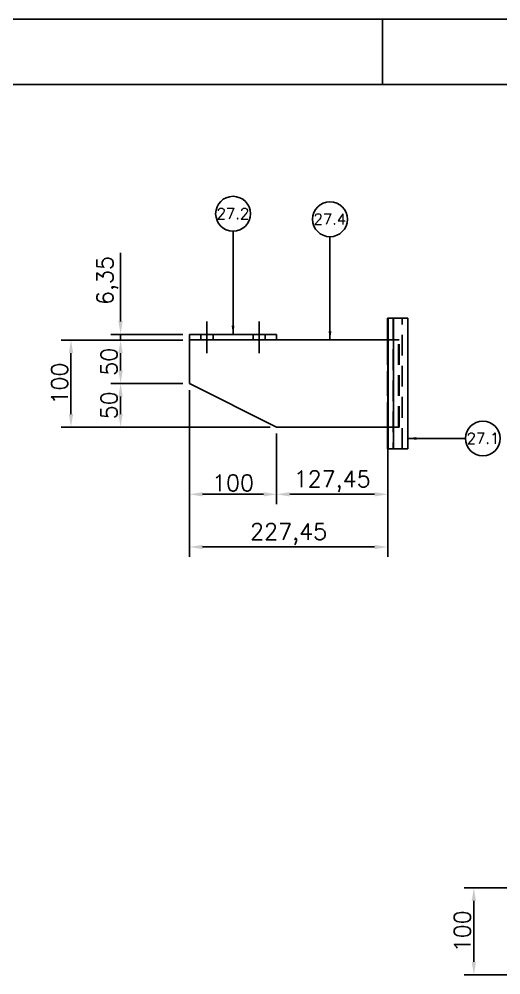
# Model space of a CAD drawing. Header units: metres. Extents: x 0 to 6307, y 0 to 4455.
# Drawn here: x 2137 to 2689, y 3357 to 4455 of the extents above; entities that cross this region are included whole.
import ezdxf
from ezdxf.enums import TextEntityAlignment as Align

# ---------------------------------------------------------------- set-up
doc = ezdxf.new("R2010")
doc.units = ezdxf.units.M
doc.header["$LTSCALE"] = 7.5
doc.linetypes.add('CENTER2', pattern=[28.575, 19.05, -3.175, 3.175, -3.175])
doc.linetypes.add('HIDDEN2', pattern=[4.7625, 3.175, -1.5875])
for name, color, linetype in [('FRL2', 2, 'Continuous'), ('FRL6', 6, 'Continuous'), ('FRL7', 7, 'Continuous'), ('FRR120', 5, 'Continuous'), ('FRR140', 5, 'Continuous'), ('FRR175', 1, 'Continuous'), ('FRR80', 3, 'Continuous'), ('GSB', 7, 'Continuous'), ('SC1', 7, 'CENTER2'), ('SDM', 7, 'Continuous'), ('SL4', 4, 'Continuous'), ('ST1', 7, 'HIDDEN2')]:
    doc.layers.add(name, color=color, linetype=linetype)
doc.styles.add('R100', font='simplex.shx', dxfattribs={"height": 2.5})
doc.styles.add('R120', font='simplex.shx', dxfattribs={"height": 3})
doc.styles.add('R140', font='simplex.shx', dxfattribs={"height": 3.5})
doc.styles.add('R80', font='simplex.shx', dxfattribs={"height": 2})
doc.styles.add('ROMANS', font='ROMANS.SHX')
doc.dimstyles.new('5___1-5', dxfattribs={"dimscale": 5, "dimtxt": 2.5, "dimasz": 2, "dimexe": 1.5, "dimexo": 1, "dimgap": 0.5, "dimtad": 1, "dimzin": 12, "dimtxsty": 'ROMANS', "dimcen": 0, "dimclrd": 256, "dimclre": 256, "dimclrt": 3, "dimaunit": 1, "dimazin": 3, "dimtfac": 1, "dimtmove": 0, "dimatfit": 0, "dimfxl": 1, "dimlwd": -1, "dimlwe": -1, "dimarcsym": 0})
doc.dimstyles.new('7.5___1-7.5', dxfattribs={"dimscale": 7.5, "dimtxt": 2.5, "dimasz": 2, "dimexe": 1.5, "dimexo": 1, "dimgap": 0.5, "dimtad": 1, "dimzin": 12, "dimtxsty": 'ROMANS', "dimcen": 0, "dimclrd": 256, "dimclre": 256, "dimclrt": 3, "dimaunit": 1, "dimazin": 3, "dimtfac": 1, "dimtmove": 0, "dimatfit": 0, "dimfxl": 1, "dimlwd": -1, "dimlwe": -1, "dimarcsym": 0})

# ---------------------------------------------------------------- blocks, each defined once
blk = doc.blocks.new('A1')
at = {"layer": 'FRL2'}
blk.add_line((340.5, 594), (340.5, 584), dxfattribs=at)
at = {"layer": 'FRL6', "linetype": 'Continuous'}
blk.add_line((25, 584), (831, 584), dxfattribs=at)
at = {"layer": 'FRL7', "linetype": 'Continuous'}
blk.add_line((0, 594), (841, 594), dxfattribs=at)
at = {"layer": 'FRR120', "style": 'R120'}
for tag, p in [('FASE_DO_PROJETO', (659, 46.29)), ('ÁREA_E/OU_SUBÁREA', (659, 40.79)), ('TÍTULO_DO_DESENHO', (659, 35.29)), ('SUBTÍTULO_1_DO_DESENHO', (659, 29.79)), ('SUBTÍTULO_2_DO_DESENHO', (659, 24.29))]:
    blk.add_attdef(tag, p, '', height=3, dxfattribs=at)
at = {"layer": 'FRR140', "style": 'R140', "width": 0.91}
for tag, p in [('NÚMERO_DA_CONTRATADA', (687.72, 12.6)), ('NUMERO_VALE', (752.89, 12.6))]:
    blk.add_attdef(tag, p, '', height=3.5, dxfattribs=at)
for tag, p in [('REVISÃO', (823.5, 14.68)), ('ESCALA', (671, 14.35))]:
    blk.add_attdef(tag, text='', height=3.5, dxfattribs=at).set_placement(p, align=Align.MIDDLE)
at = {"layer": 'FRR175', "style": 'R120'}
for tag, p in [('CLASSIFICAÇÃO', (811.83, 67.73)), ('PROJETO', (716.31, 53.59)), ('N_PROJ_SE', (793.5, 53.59)), ('N_CONTRATO', (796.97, 47.3))]:
    blk.add_attdef(tag, text='', height=3, dxfattribs=at).set_placement(p, align=Align.MIDDLE_CENTER)
at = {"layer": 'FRR80', "style": 'R80'}
for tag, p in [('8A_REV', (476, 77.07)), ('EMIS.', (486, 77.07)), ('PROJ.', (585, 77.07)), ('DES.', (597, 77.07)), ('VER.', (609, 77.07)), ('APR.', (621, 77.07)), ('AUT.', (633.01, 77.07)), ('7A_REV', (476, 71.37)), ('EMIS.', (486, 71.37)), ('PROJ.', (585, 71.37)), ('DES.', (597, 71.37)), ('VER.', (609, 71.37)), ('APR.', (621, 71.37)), ('AUT.', (633.01, 71.37)), ('6A_REV', (476, 65.67)), ('EMIS.', (486, 65.67)), ('PROJ.', (585, 65.67)), ('DES.', (597, 65.67)), ('VER.', (609, 65.67)), ('APR.', (621, 65.67)), ('AUT.', (633.01, 65.67)), ('5A_REV', (476, 59.97)), ('EMIS.', (486, 59.97)), ('PROJ.', (585, 59.97)), ('DES.', (597, 59.97)), ('VER.', (609, 59.97)), ('APR.', (621, 59.97)), ('AUT.', (633.01, 59.97)), ('4A_REV', (476, 54.27)), ('EMIS.', (486, 54.27)), ('PROJ.', (585, 54.27)), ('DES.', (597, 54.27)), ('VER.', (609, 54.27)), ('APR.', (621, 54.27)), ('AUT.', (633.01, 54.27)), ('3A_REV', (476, 48.57)), ('EMIS.', (486, 48.57)), ('PROJ.', (585, 48.57)), ('DES.', (597, 48.57)), ('VER.', (609, 48.57)), ('APR.', (621, 48.57)), ('AUT.', (633.01, 48.57)), ('2A_REV', (476, 42.87)), ('EMIS.', (486, 42.87)), ('PROJ.', (585, 42.87)), ('DES.', (597, 42.87)), ('VER.', (609, 42.87)), ('APR.', (621, 42.87)), ('AUT.', (633.01, 42.87)), ('1a_REV', (476, 37.17)), ('EMIS.', (486, 37.17)), ('PROJ.', (585, 37.17)), ('DES.', (597, 37.17)), ('VER.', (609, 37.17)), ('APR.', (621, 37.17)), ('AUT.', (633.01, 37.17))]:
    blk.add_attdef(tag, text='', height=2, dxfattribs=at).set_placement(p, align=Align.MIDDLE)
for p in [(492.61, 76.08), (492.61, 70.38), (492.61, 64.68), (492.61, 58.98), (492.61, 53.28), (492.61, 47.58), (492.61, 41.88), (492.61, 36.18)]:
    blk.add_attdef('DESCRIÇÃO_DA_REVISÃO', p, '', height=2, dxfattribs=at)
at = {"layer": 'FRR80', "style": 'R80', "width": 0.85}
for p in [(648, 77.07), (648, 71.37), (648, 65.67), (648, 59.97), (648, 54.27), (648, 48.57), (648, 42.87), (648, 37.17)]:
    blk.add_attdef('DATA', text='', height=2, dxfattribs=at).set_placement(p, align=Align.MIDDLE)
blk = doc.blocks.new('*D48')
at = {"layer": 'Defpoints', "color": 0, "transparency": 16777216}
for p in [(2848.2, 3457.4), (2658.5, 3357.4), (2848.2, 3357.4)]:
    blk.add_point(p, dxfattribs=at)
at = {"layer": 'SDM', "transparency": 16777216}
for p, q in [((2840.7, 3457.4), (2647.2, 3457.4)), ((2658.5, 3442.4), (2658.5, 3372.4)), ((2840.7, 3357.4), (2647.2, 3357.4))]:
    blk.add_line(p, q, dxfattribs=at)
for points in [[(2656, 3442.4), (2661, 3442.4), (2658.5, 3457.4)], [(2656, 3372.4), (2661, 3372.4), (2658.5, 3357.4)]]:
    blk.add_solid(points, dxfattribs=at)
at = {"layer": 'SDM', "color": 3, "transparency": 16777216, "insert": (2645.3, 3407.4), "char_height": 18.75, "attachment_point": 5, "rotation": 90, "style": 'ROMANS'}
blk.add_mtext('100', dxfattribs=at)
blk = doc.blocks.new('*D62')
at = {"layer": 'Defpoints', "color": 0, "transparency": 16777216}
for p in [(2253, 4092.9), (2332.1, 4092.9), (2332.1, 4086.5)]:
    blk.add_point(p, dxfattribs=at)
at = {"layer": 'SDM', "transparency": 16777216}
for p, q in [((2253, 4107.9), (2253, 4186.6)), ((2324.6, 4092.9), (2241.7, 4092.9)), ((2324.6, 4086.5), (2241.7, 4086.5)), ((2253, 4086.5), (2253, 4092.9)), ((2253, 4071.5), (2253, 4056.5))]:
    blk.add_line(p, q, dxfattribs=at)
for points in [[(2250.5, 4107.9), (2255.5, 4107.9), (2253, 4092.9)], [(2250.5, 4071.5), (2255.5, 4071.5), (2253, 4086.5)]]:
    blk.add_solid(points, dxfattribs=at)
at = {"layer": 'SDM', "color": 3, "transparency": 16777216, "insert": (2238, 4154.7), "char_height": 18.75, "attachment_point": 5, "rotation": 90, "style": 'ROMANS'}
blk.add_mtext('6,35', dxfattribs=at)
blk = doc.blocks.new('*D63')
at = {"layer": 'Defpoints', "color": 0, "transparency": 16777216}
for p in [(2332.1, 4086.5), (2253, 4036.5), (2332.1, 4036.5)]:
    blk.add_point(p, dxfattribs=at)
at = {"layer": 'SDM', "transparency": 16777216}
for p, q in [((2324.6, 4086.5), (2241.7, 4086.5)), ((2253, 4071.5), (2253, 4051.5)), ((2324.6, 4036.5), (2241.7, 4036.5))]:
    blk.add_line(p, q, dxfattribs=at)
for points in [[(2250.5, 4071.5), (2255.5, 4071.5), (2253, 4086.5)], [(2250.5, 4051.5), (2255.5, 4051.5), (2253, 4036.5)]]:
    blk.add_solid(points, dxfattribs=at)
at = {"layer": 'SDM', "color": 3, "transparency": 16777216, "insert": (2239.8, 4061.5), "char_height": 18.75, "attachment_point": 5, "rotation": 90, "style": 'ROMANS'}
blk.add_mtext('50', dxfattribs=at)
blk = doc.blocks.new('*D64')
at = {"layer": 'Defpoints', "color": 0, "transparency": 16777216}
for p in [(2332.1, 4036.5), (2253, 3986.5), (2432.1, 3986.5)]:
    blk.add_point(p, dxfattribs=at)
at = {"layer": 'SDM', "transparency": 16777216}
for p, q in [((2324.6, 4036.5), (2241.7, 4036.5)), ((2253, 4021.5), (2253, 4001.5)), ((2424.6, 3986.5), (2241.7, 3986.5))]:
    blk.add_line(p, q, dxfattribs=at)
for points in [[(2250.5, 4021.5), (2255.5, 4021.5), (2253, 4036.5)], [(2250.5, 4001.5), (2255.5, 4001.5), (2253, 3986.5)]]:
    blk.add_solid(points, dxfattribs=at)
at = {"layer": 'SDM', "color": 3, "transparency": 16777216, "insert": (2239.8, 4011.5), "char_height": 18.75, "attachment_point": 5, "rotation": 90, "style": 'ROMANS'}
blk.add_mtext('50', dxfattribs=at)
blk = doc.blocks.new('*D65')
at = {"layer": 'Defpoints', "color": 0, "transparency": 16777216}
for p in [(2332.1, 4036.5), (2432.1, 3986.5), (2432.1, 3909.3)]:
    blk.add_point(p, dxfattribs=at)
at = {"layer": 'SDM', "transparency": 16777216}
for p, q in [((2332.1, 4029), (2332.1, 3898)), ((2432.1, 3979), (2432.1, 3898)), ((2347.1, 3909.3), (2417.1, 3909.3))]:
    blk.add_line(p, q, dxfattribs=at)
for points in [[(2347.1, 3911.8), (2347.1, 3906.8), (2332.1, 3909.3)], [(2417.1, 3911.8), (2417.1, 3906.8), (2432.1, 3909.3)]]:
    blk.add_solid(points, dxfattribs=at)
at = {"layer": 'SDM', "color": 3, "transparency": 16777216, "insert": (2382.1, 3922.4), "char_height": 18.75, "attachment_point": 5, "style": 'ROMANS'}
blk.add_mtext('100', dxfattribs=at)
blk = doc.blocks.new('*D66')
at = {"layer": 'Defpoints', "color": 0, "transparency": 16777216}
for p in [(2432.1, 3986.5), (2559.6, 3986.5), (2559.6, 3909.3)]:
    blk.add_point(p, dxfattribs=at)
at = {"layer": 'SDM', "transparency": 16777216}
for p, q in [((2432.1, 3979), (2432.1, 3898)), ((2559.6, 3979), (2559.6, 3898)), ((2447.1, 3909.3), (2544.6, 3909.3))]:
    blk.add_line(p, q, dxfattribs=at)
for points in [[(2447.1, 3911.8), (2447.1, 3906.8), (2432.1, 3909.3)], [(2544.6, 3911.8), (2544.6, 3906.8), (2559.6, 3909.3)]]:
    blk.add_solid(points, dxfattribs=at)
at = {"layer": 'SDM', "color": 3, "transparency": 16777216, "insert": (2495.9, 3924.2), "char_height": 18.75, "attachment_point": 5, "style": 'ROMANS'}
blk.add_mtext('127,45', dxfattribs=at)
blk = doc.blocks.new('*D67')
at = {"layer": 'Defpoints', "color": 0, "transparency": 16777216}
for p in [(2332.1, 4036.5), (2559.6, 3986.5), (2332.1, 3848.8)]:
    blk.add_point(p, dxfattribs=at)
at = {"layer": 'SDM', "transparency": 16777216}
for p, q in [((2332.1, 4029), (2332.1, 3837.5)), ((2559.6, 3979), (2559.6, 3837.5)), ((2544.6, 3848.8), (2347.1, 3848.8))]:
    blk.add_line(p, q, dxfattribs=at)
for points in [[(2347.1, 3851.3), (2347.1, 3846.3), (2332.1, 3848.8)], [(2544.6, 3851.3), (2544.6, 3846.3), (2559.6, 3848.8)]]:
    blk.add_solid(points, dxfattribs=at)
at = {"layer": 'SDM', "color": 3, "transparency": 16777216, "insert": (2445.9, 3863.7), "char_height": 18.75, "attachment_point": 5, "style": 'ROMANS'}
blk.add_mtext('227,45', dxfattribs=at)
blk = doc.blocks.new('*D68')
at = {"layer": 'Defpoints', "color": 0, "transparency": 16777216}
for p in [(2332.1, 4086.5), (2196.1, 3986.5), (2432.1, 3986.5)]:
    blk.add_point(p, dxfattribs=at)
at = {"layer": 'SDM', "transparency": 16777216}
for p, q in [((2324.6, 4086.5), (2184.8, 4086.5)), ((2196.1, 4071.5), (2196.1, 4001.5)), ((2424.6, 3986.5), (2184.8, 3986.5))]:
    blk.add_line(p, q, dxfattribs=at)
for points in [[(2193.6, 4071.5), (2198.6, 4071.5), (2196.1, 4086.5)], [(2193.6, 4001.5), (2198.6, 4001.5), (2196.1, 3986.5)]]:
    blk.add_solid(points, dxfattribs=at)
at = {"layer": 'SDM', "color": 3, "transparency": 16777216, "insert": (2183, 4036.5), "char_height": 18.75, "attachment_point": 5, "rotation": 90, "style": 'ROMANS'}
blk.add_mtext('100', dxfattribs=at)
blk = doc.blocks.new('ITEM')
at = {"layer": 'GSB'}
blk.add_circle((0, 0), 4, dxfattribs=at)

msp = doc.modelspace()

# ---------------------------------------------------------------- linework, layer by layer
at = {"layer": 'SC1'}
for p, q in [((2352.133, 4071.516), (2352.133, 4107.866)), ((2412.133, 4071.516), (2412.133, 4107.866))]:
    msp.add_line(p, q, dxfattribs=at)
at = {"layer": 'SL4'}
for p, q in [((2559.495, 4111.516), (2559.495, 4086.516)), ((2560.017, 4111.516), (2559.495, 4111.516)), ((2560.017, 3961.516), (2560.017, 4111.516)), ((2566.365, 4111.516), (2560.017, 4111.516)), ((2566.365, 3961.516), (2566.365, 4111.516)), ((2582.549, 4111.516), (2566.365, 4111.516)), ((2582.549, 3961.516), (2582.549, 4111.516)), ((2332.133, 4086.516), (2332.133, 4092.866)), ((2432.133, 4092.866), (2332.133, 4092.866)), ((2332.133, 4036.516), (2332.133, 4086.516)), ((2432.133, 4086.516), (2332.133, 4086.516)), ((2432.133, 4086.516), (2432.133, 4092.866)), ((2559.584, 4086.516), (2432.133, 4086.516)), ((2559.584, 3986.516), (2559.584, 4086.516)), ((2432.133, 3986.516), (2332.133, 4036.516)), ((2559.584, 3986.516), (2432.133, 3986.516)), ((2559.495, 3986.516), (2559.495, 3961.516)), ((2560.017, 3961.516), (2559.495, 3961.516)), ((2566.365, 3961.516), (2560.017, 3961.516)), ((2582.549, 3961.516), (2566.365, 3961.516))]:
    msp.add_line(p, q, dxfattribs=at)
at = {"layer": 'ST1'}
for p, q in [((2565.845, 4111.516), (2565.845, 3961.516)), ((2576.26, 3961.516), (2576.26, 4111.516)), ((2345.133, 4092.866), (2345.133, 4086.516)), ((2359.133, 4086.516), (2359.133, 4092.866)), ((2405.133, 4092.866), (2405.133, 4086.516)), ((2419.133, 4086.516), (2419.133, 4092.866)), ((2559.495, 4086.516), (2559.495, 3986.516)), ((2559.523, 3986.516), (2559.523, 4086.516)), ((2571.897, 4086.516), (2559.584, 4086.516)), ((2571.897, 3986.516), (2571.897, 4086.516)), ((2572.862, 4086.516), (2571.897, 4086.516)), ((2572.862, 3986.516), (2572.862, 4086.516)), ((2571.897, 3986.516), (2559.584, 3986.516)), ((2572.862, 3986.516), (2571.897, 3986.516))]:
    msp.add_line(p, q, dxfattribs=at)

# ---------------------------------------------------------------- block references
at = {"xscale": 7.499999999999915, "yscale": 7.499999999999915, "zscale": 7.499999999999915}
msp.add_blockref('A1', (0, 0), dxfattribs=at)
at = {"layer": 'GSB'}
ref = msp.add_blockref('ITEM', (2382.133, 4231.494), dxfattribs=dict(at, xscale=-4.999999999999943, yscale=4.999999999999943, zscale=4.999999999999943, rotation=180))
ref.add_attrib('1', '27.2', dxfattribs={"color": 3, "height": 12.5, "style": 'R100'}).set_placement((2381.963, 4231.601), align=Align.MIDDLE_CENTER)
ref = msp.add_blockref('ITEM', (2493.373, 4225.144), dxfattribs=dict(at, xscale=-4.999999999999943, yscale=4.999999999999943, zscale=4.999999999999943, rotation=180))
ref.add_attrib('1', '27.4', dxfattribs={"color": 3, "height": 12.5, "style": 'R100'}).set_placement((2493.204, 4225.251), align=Align.MIDDLE_CENTER)
ref = msp.add_blockref('ITEM', (2668.79, 3973.446), dxfattribs=dict(at, xscale=4.999999999999943, yscale=4.999999999999943, zscale=4.999999999999943, rotation=180))
ref.add_attrib('1', '27.1', dxfattribs={"color": 3, "height": 12.5, "style": 'R100'}).set_placement((2668.959, 3973.553), align=Align.MIDDLE_CENTER)

# ---------------------------------------------------------------- dimensions: what is measured, and where the dimension line sits
at = {"layer": 'SDM'}
for base, p1, p2, angle, picture, middle in [((2252.951, 4092.866), (2332.133, 4086.516), (2332.133, 4092.866), 90, '*D62', (2238.04, 4154.741)), ((2196.084, 3986.516), (2332.133, 4086.516), (2432.133, 3986.516), 90, '*D68', (2182.959, 4036.516)), ((2252.951, 4036.516), (2332.133, 4086.516), (2332.133, 4036.516), 90, '*D63', (2239.826, 4061.516)), ((2252.951, 3986.516), (2332.133, 4036.516), (2432.133, 3986.516), 90, '*D64', (2239.826, 4011.516)), ((2432.133, 3909.275), (2332.133, 4036.516), (2432.133, 3986.516), 180, '*D65', (2382.133, 3922.4)), ((2332.133, 3848.794), (2559.584, 3986.516), (2332.133, 4036.516), 180, '*D67', (2445.859, 3863.705)), ((2559.584, 3909.275), (2432.133, 3986.516), (2559.584, 3986.516), 180, '*D66', (2495.859, 3924.186)), ((2658.45, 3357.415), (2848.232, 3457.415), (2848.232, 3357.415), 90, '*D48', (2645.325, 3407.415))]:
    dim = msp.add_linear_dim(base=base, p1=p1, p2=p2, angle=angle, dimstyle='7.5___1-7.5', dxfattribs=at)
    dim.commit()
    dim.dimension.update_dxf_attribs({"geometry": picture, "text_midpoint": middle})

# ---------------------------------------------------------------- leaders
for points in [[(2382.133, 4092.866), (2382.133, 4211.494)], [(2493.373, 4086.516), (2493.373, 4205.144)], [(2582.549, 3973.446), (2648.79, 3973.446)]]:
    msp.add_leader(points, dimstyle='5___1-5', override={"dimgap": 0.5, "dimtad": 0}, dxfattribs=at)

doc.saveas('drawing.dxf')
